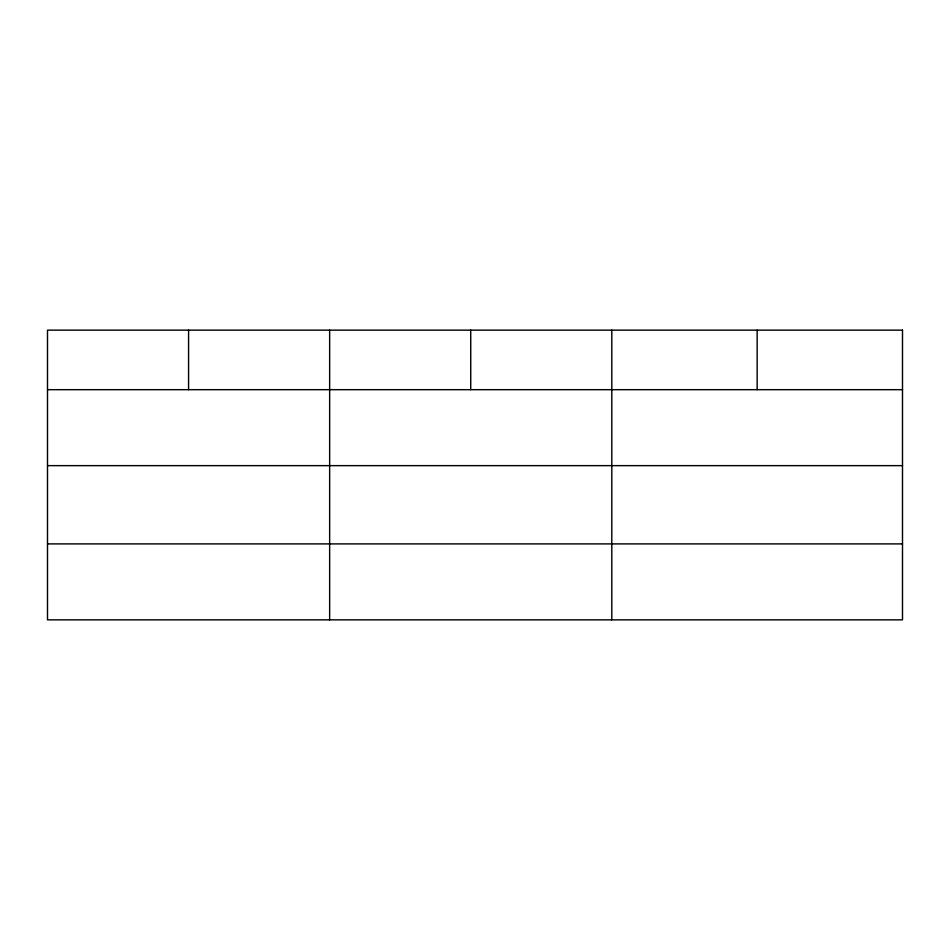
<?xml version="1.0" encoding="UTF-8"?>
<svg xmlns="http://www.w3.org/2000/svg" width="950" height="950" viewBox="0 0 950 950"><rect width="100%" height="100%" fill="white"/><g stroke="black" fill="none" stroke-linecap="round" stroke-linejoin="round"><path stroke-width="1.43" d="M47.5 389.678L902.5 389.678M47.5 465.642L902.5 465.642M47.5 543.899L902.5 543.899M757.15 330.149L757.15 389.678M611.8 330.149L611.8 619.851M470.725 330.149L470.725 389.678M329.65 330.149L329.65 619.851M188.575 330.149L188.575 389.678M902.5 330.149L47.5 330.149L47.5 619.851L902.5 619.851L902.5 330.149"/></g></svg>
